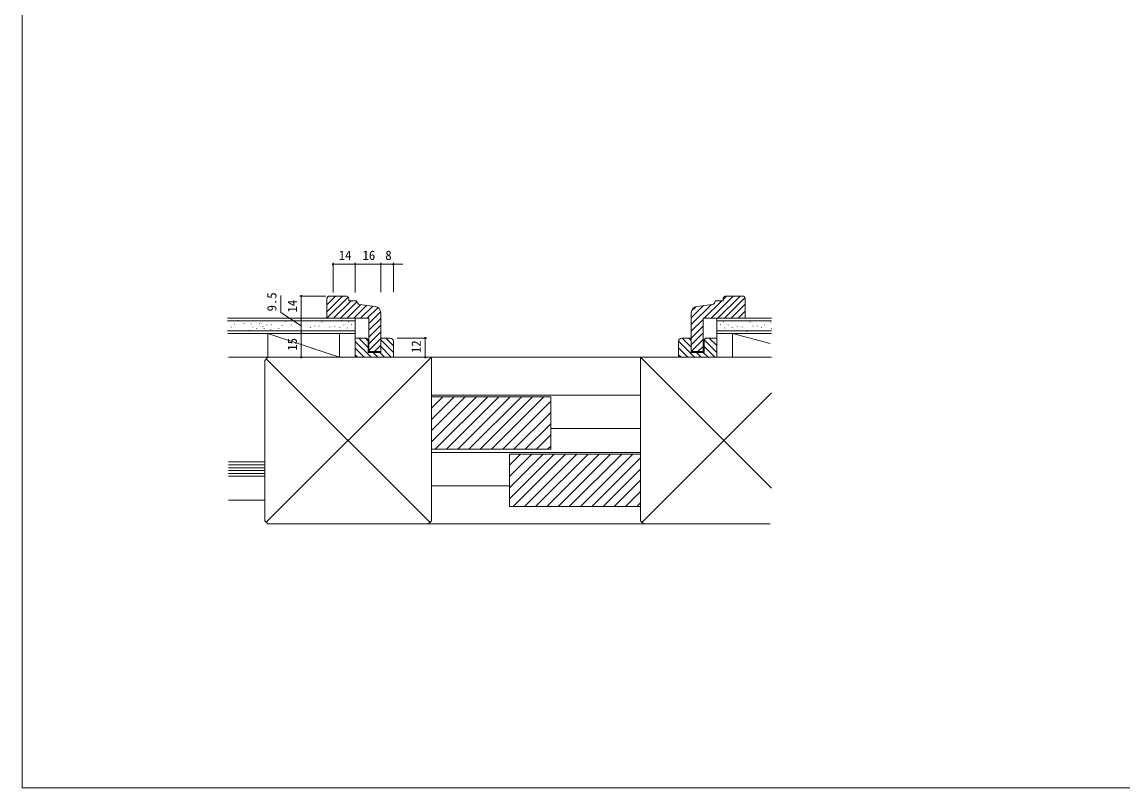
# Model space of a CAD drawing. Units: millimetres, scale not verified. Extents: x -1682 to -296, y -1188 to 1055.
# Drawn here: x -1682 to -989, y -1188 to -706 of the extents above; entities that cross this region are included whole.
import ezdxf
from ezdxf.enums import TextEntityAlignment as Align

# ---------------------------------------------------------------- set-up
doc = ezdxf.new("R2010")
doc.units = ezdxf.units.MM
doc.header["$LTSCALE"] = 4
for name, color, linetype, lineweight in [('0-2_YKK_ZWAK', 7, 'Continuous', 9), ('0-3_YKK_D', 6, 'Continuous', 9), ('0-4_YKK_11', 7, 'Continuous', 9), ('0-5_YSS_K', 3, 'Continuous', 9), ('0-6_YKK_12', 2, 'Continuous', 9)]:
    doc.layers.add(name, color=color, linetype=linetype, lineweight=lineweight)
doc.styles.add('ＭＳ ゴシック', font='')
doc.styles.get('ＭＳ ゴシック').set_extended_font_data('MS Gothic')

msp = doc.modelspace()

# ---------------------------------------------------------------- linework, layer by layer
at = {"layer": '0-2_YKK_ZWAK'}
for p, q in [((-1682, -1188), (-1682, 996)), ((-296, -1188), (-1682, -1188))]:
    msp.add_line(p, q, dxfattribs=at)
at = {"layer": '0-3_YKK_D'}
for p, q in [((-1486.222, -875.854), (-1486.222, -857.176)), ((-1485.372, -858.176), (-1484.522, -858.176)), ((-1484.522, -858.176), (-1473.922, -858.176)), ((-1473.072, -858.176), (-1473.922, -858.176)), ((-1472.222, -875.834), (-1472.222, -857.176)), ((-1472.222, -875.834), (-1472.222, -857.176)), ((-1471.372, -858.176), (-1470.522, -858.176)), ((-1470.522, -858.176), (-1457.922, -858.176)), ((-1457.072, -858.176), (-1457.922, -858.176)), ((-1456.222, -875.811), (-1456.222, -857.176)), ((-1456.222, -875.811), (-1456.222, -857.176)), ((-1455.372, -858.176), (-1454.522, -858.176)), ((-1454.522, -858.176), (-1449.922, -858.176)), ((-1449.072, -858.176), (-1449.922, -858.176)), ((-1448.222, -875.8), (-1448.222, -857.176)), ((-1448.222, -858.176), (-1442.222, -858.176)), ((-1519.09, -888.52), (-1519.09, -877.846)), ((-1490.803, -878.176), (-1507.222, -878.176)), ((-1506.222, -879.026), (-1506.222, -879.876)), ((-1506.222, -879.876), (-1506.222, -890.476)), ((-1506.222, -896.926), (-1519.09, -888.52)), ((-1506.222, -891.326), (-1506.222, -890.476)), ((-1506.222, -893.026), (-1506.222, -893.876)), ((-1506.222, -899.976), (-1506.222, -893.876)), ((-1506.222, -900.826), (-1506.222, -899.976)), ((-1506.222, -902.526), (-1506.222, -903.376)), ((-1506.222, -903.376), (-1506.222, -914.976)), ((-1445.781, -904.676), (-1427.222, -904.676)), ((-1428.222, -905.526), (-1428.222, -906.376)), ((-1428.222, -906.376), (-1428.222, -914.976)), ((-1506.222, -915.826), (-1506.222, -914.976)), ((-1445.235, -916.676), (-1427.222, -916.676)), ((-1428.222, -915.826), (-1428.222, -914.976))]:
    msp.add_line(p, q, dxfattribs=at)
for centre, start, end in [((-1486.222, -858.176), 0, 180), ((-1486.222, -858.176), 180, 0), ((-1472.222, -858.176), 0, 180), ((-1472.222, -858.176), 0, 180), ((-1472.222, -858.176), 180, 0), ((-1472.222, -858.176), 180, 0), ((-1456.222, -858.176), 0, 180), ((-1456.222, -858.176), 0, 180), ((-1456.222, -858.176), 180, 0), ((-1456.222, -858.176), 180, 0), ((-1448.222, -858.176), 0, 180), ((-1448.222, -858.176), 180, 0), ((-1506.222, -878.176), 90, 270), ((-1506.222, -878.176), 270, 90), ((-1506.222, -892.176), 90, 270), ((-1506.222, -892.176), 90, 270), ((-1506.222, -892.176), 270, 90), ((-1506.222, -892.176), 270, 90), ((-1506.222, -901.676), 90, 270), ((-1506.222, -901.676), 90, 270), ((-1506.222, -901.676), 270, 90), ((-1506.222, -901.676), 270, 90), ((-1428.222, -904.676), 90, 270), ((-1428.222, -904.676), 270, 90), ((-1506.222, -916.676), 90, 270), ((-1506.222, -916.676), 270, 90), ((-1428.222, -916.676), 90, 270), ((-1428.222, -916.676), 270, 90)]:
    msp.add_arc(centre, 0.425, start, end, dxfattribs=at)
at = {"layer": '0-4_YKK_11'}
for p, q in [((-1490.222, -888.04), (-1480.358, -878.176)), ((-1490.222, -883.797), (-1484.601, -878.176)), ((-1490.115, -892.176), (-1476.755, -878.816)), ((-1490.064, -879.396), (-1489.001, -878.334)), ((-1478.222, -878.176), (-1488.222, -878.176)), ((-1248.285, -892.176), (-1234.285, -878.176)), ((-1244.042, -892.176), (-1230.042, -878.176)), ((-1240.722, -880.37), (-1238.527, -878.176)), ((-1239.799, -892.176), (-1226.924, -879.3)), ((-1238.722, -878.176), (-1228.722, -878.176)), ((-1490.222, -880.176), (-1490.222, -892.176)), ((-1485.873, -892.176), (-1474.873, -881.176)), ((-1481.63, -892.176), (-1471.196, -881.742)), ((-1477.387, -892.176), (-1468.721, -883.509)), ((-1473.145, -892.176), (-1464.977, -884.008)), ((-1459.693, -884.713), (-1469.486, -883.407)), ((-1468.902, -892.176), (-1461.234, -884.508)), ((-1464.659, -892.176), (-1457.903, -885.419)), ((-1260.722, -896.128), (-1248.085, -883.491)), ((-1260.722, -891.885), (-1252.981, -884.144)), ((-1260.528, -887.449), (-1257.951, -884.871)), ((-1257.251, -884.713), (-1247.458, -883.407)), ((-1252.527, -892.176), (-1241.527, -881.176)), ((-1235.557, -892.176), (-1226.722, -883.341)), ((-1226.722, -880.176), (-1226.722, -892.176)), ((-1490.222, -892.176), (-1463.722, -892.176)), ((-1463.722, -895.481), (-1456.274, -888.033)), ((-1463.722, -892.176), (-1463.722, -913.176)), ((-1463.722, -899.724), (-1456.222, -892.224)), ((-1456.222, -913.176), (-1456.222, -888.678)), ((-1260.722, -913.176), (-1260.722, -888.678)), ((-1260.722, -900.37), (-1253.222, -892.87)), ((-1253.222, -892.176), (-1253.222, -913.176)), ((-1226.722, -892.176), (-1253.222, -892.176)), ((-1231.314, -892.176), (-1226.722, -887.583)), ((-1227.072, -892.176), (-1226.722, -891.826)), ((-1463.722, -903.966), (-1456.222, -896.466)), ((-1463.722, -908.209), (-1456.222, -900.709)), ((-1260.722, -904.613), (-1253.222, -897.113)), ((-1472.222, -906.765), (-1462.311, -916.676)), ((-1470.068, -904.676), (-1464.222, -910.522)), ((-1465.826, -904.676), (-1464.222, -906.28)), ((-1463.722, -912.451), (-1456.222, -904.951)), ((-1456.222, -905.795), (-1448.222, -913.794)), ((-1453.098, -904.676), (-1448.222, -909.552)), ((-1448.222, -906.676), (-1448.222, -916.676)), ((-1268.722, -906.676), (-1268.722, -916.676)), ((-1268.721, -906.619), (-1258.664, -916.676)), ((-1266.422, -904.676), (-1260.722, -910.376)), ((-1262.179, -904.676), (-1260.722, -906.133)), ((-1260.722, -908.856), (-1253.222, -901.356)), ((-1260.722, -913.098), (-1253.222, -905.598)), ((-1252.708, -905.662), (-1244.722, -913.648)), ((-1244.722, -904.676), (-1251.722, -904.676)), ((-1249.451, -904.676), (-1244.722, -909.405)), ((-1245.208, -904.676), (-1244.722, -905.162)), ((-1244.722, -916.676), (-1244.722, -904.676)), ((-1472.222, -911.008), (-1466.554, -916.676)), ((-1464.222, -913.676), (-1456.222, -913.676)), ((-1463.722, -913.176), (-1456.222, -913.176)), ((-1461.068, -913.676), (-1458.068, -916.676)), ((-1460.204, -913.176), (-1456.222, -909.194)), ((-1456.826, -913.676), (-1453.826, -916.676)), ((-1456.222, -910.037), (-1449.583, -916.676)), ((-1268.722, -910.861), (-1262.907, -916.676)), ((-1253.222, -913.176), (-1260.722, -913.176)), ((-1252.722, -913.676), (-1260.722, -913.676)), ((-1257.422, -913.676), (-1254.422, -916.676)), ((-1256.557, -913.176), (-1253.222, -909.841)), ((-1253.179, -913.676), (-1250.179, -916.676)), ((-1252.722, -909.89), (-1245.936, -916.676)), ((-1472.222, -915.25), (-1470.796, -916.676)), ((-1448.222, -916.676), (-1472.222, -916.676)), ((-1268.722, -915.104), (-1267.15, -916.676)), ((-1268.722, -916.676), (-1244.722, -916.676))]:
    msp.add_line(p, q, dxfattribs=at)
for points in [[(-1471.222, -881.425), (-1471.222, -881.176), (-1476.222, -881.176), (-1476.222, -880.176)], [(-1245.722, -881.425), (-1245.722, -881.176), (-1240.722, -881.176), (-1240.722, -880.176)], [(-1472.222, -916.676), (-1472.222, -904.676), (-1465.222, -904.676), (-1464.222, -905.676), (-1464.222, -913.676)], [(-1456.222, -913.676), (-1456.222, -904.676), (-1450.222, -904.676)], [(-1260.722, -913.676), (-1260.722, -904.676), (-1266.722, -904.676)], [(-1251.722, -904.676), (-1252.722, -905.676), (-1252.722, -913.676)]]:
    msp.add_lwpolyline(points, dxfattribs=at)
for centre, radius, start, end in [((-1488.222, -880.176), 2, 90, 179.99998), ((-1478.222, -880.176), 2, 0, 89.99998), ((-1238.722, -880.176), 2, 90, 179.99998), ((-1228.722, -880.176), 2, 0, 89.99998), ((-1469.222, -881.425), 2, 179.99998, 262.40536), ((-1460.222, -888.678), 4, 359.99998, 82.40535), ((-1256.722, -888.678), 4, 97.59464, 180), ((-1247.722, -881.425), 2, 277.59462, 0), ((-1450.222, -906.676), 2, 0, 89.99998), ((-1266.722, -906.676), 2, 90, 179.99998)]:
    msp.add_arc(centre, radius, start, end, dxfattribs=at)
at = {"layer": '0-5_YSS_K'}
for p, q in [((-1552.696, -892.176), (-1486.222, -892.176)), ((-1495.655, -893.676), (-1552.696, -893.676)), ((-1545.926, -893.5), (-1545.926, -893.3)), ((-1536.022, -893.863), (-1536.022, -893.663)), ((-1523.392, -893.772), (-1523.392, -893.572)), ((-1472.222, -893.676), (-1500.329, -893.676)), ((-1485.259, -894.01), (-1485.259, -893.81)), ((-1480.806, -893.555), (-1480.806, -893.355)), ((-1472.222, -904.676), (-1472.222, -892.176)), ((-1244.722, -904.676), (-1244.722, -892.176)), ((-1244.722, -893.676), (-1210.222, -893.676)), ((-1231.685, -894.01), (-1231.685, -893.81)), ((-1210.222, -892.176), (-1230.722, -892.176)), ((-1552.696, -900.176), (-1495.655, -900.176)), ((-1550.352, -897.75), (-1550.352, -897.55)), ((-1548.333, -895.955), (-1548.333, -895.755)), ((-1545.306, -899.544), (-1545.306, -899.344)), ((-1542.39, -895.619), (-1542.39, -895.419)), ((-1538.801, -899.88), (-1538.801, -899.68)), ((-1537.792, -895.955), (-1537.792, -895.755)), ((-1536.783, -897.75), (-1536.783, -897.55)), ((-1534.428, -898.759), (-1534.428, -898.559)), ((-1532.521, -895.619), (-1532.521, -895.419)), ((-1530.503, -897.301), (-1530.503, -897.101)), ((-1529.493, -898.759), (-1529.493, -898.559)), ((-1527.811, -896.404), (-1527.811, -896.204)), ((-1525.456, -899.207), (-1525.456, -899.007)), ((-1525.12, -896.292), (-1525.12, -896.092)), ((-1520.306, -898.532), (-1520.306, -898.332)), ((-1518.287, -896.738), (-1518.287, -896.538)), ((-1515.879, -894.282), (-1515.879, -894.082)), ((-1512.343, -896.401), (-1512.343, -896.201)), ((-1500.456, -898.083), (-1500.456, -897.883)), ((-1500.329, -900.176), (-1472.222, -900.176)), ((-1499.447, -899.541), (-1499.447, -899.341)), ((-1497.765, -897.186), (-1497.765, -896.986)), ((-1495.41, -899.99), (-1495.41, -899.79)), ((-1495.074, -897.074), (-1495.074, -896.874)), ((-1493.345, -894.555), (-1493.345, -894.355)), ((-1488.233, -897.747), (-1488.233, -897.547)), ((-1485.093, -897.635), (-1485.093, -897.435)), ((-1481.953, -897.971), (-1481.953, -897.771)), ((-1479.486, -896.513), (-1479.486, -896.313)), ((-1477.355, -898.42), (-1477.355, -898.22)), ((-1476.536, -894.646), (-1476.536, -894.446)), ((-1475.561, -899.99), (-1475.561, -899.79)), ((-1474.551, -896.177), (-1474.551, -895.977)), ((-1472.222, -896.676), (-1472.222, -894.176)), ((-1244.722, -894.176), (-1244.722, -896.676)), ((-1210.222, -900.176), (-1244.722, -900.176)), ((-1242.392, -896.177), (-1242.392, -895.977)), ((-1241.383, -899.99), (-1241.383, -899.79)), ((-1240.408, -894.646), (-1240.408, -894.446)), ((-1239.589, -898.42), (-1239.589, -898.22)), ((-1237.458, -896.513), (-1237.458, -896.313)), ((-1234.991, -897.971), (-1234.991, -897.771)), ((-1234.318, -900.326), (-1234.318, -900.126)), ((-1231.851, -897.635), (-1231.851, -897.435)), ((-1228.711, -897.747), (-1228.711, -897.547)), ((-1225.795, -900.775), (-1225.795, -900.575)), ((-1223.598, -894.555), (-1223.598, -894.355)), ((-1221.87, -897.074), (-1221.87, -896.874)), ((-1221.534, -899.99), (-1221.534, -899.79)), ((-1219.179, -897.186), (-1219.179, -896.986)), ((-1217.497, -899.541), (-1217.497, -899.341)), ((-1216.487, -898.083), (-1216.487, -897.883)), ((-1214.469, -896.401), (-1214.469, -896.201)), ((-1212.562, -899.541), (-1212.562, -899.341)), ((-1210.968, -894.646), (-1210.968, -894.446)), ((-1210.207, -898.532), (-1210.207, -898.332)), ((-1472.222, -901.676), (-1552.545, -901.676)), ((-1527.222, -916.676), (-1527.222, -901.676)), ((-1527.222, -901.676), (-1497.399, -911.617)), ((-1472.222, -901.676), (-1521.424, -901.676)), ((-1482.222, -916.676), (-1482.222, -901.676)), ((-1244.722, -901.676), (-1210.222, -901.676)), ((-1244.722, -901.676), (-1210.222, -901.676)), ((-1234.722, -916.676), (-1234.722, -901.676)), ((-1234.722, -901.676), (-1211.057, -908.017)), ((-1499.492, -910.919), (-1482.222, -916.676)), ((-1551.959, -916.676), (-1529.222, -916.676)), ((-1529.222, -918.676), (-1527.222, -916.676)), ((-1529.222, -916.676), (-1426.222, -916.676)), ((-1529.222, -1019.676), (-1529.222, -918.676)), ((-1528.222, -1020.676), (-1424.222, -916.676)), ((-1528.222, -917.676), (-1425.222, -1020.676)), ((-1426.222, -916.676), (-1290.722, -916.676)), ((-1424.222, -916.676), (-1424.222, -1019.676)), ((-1292.722, -916.676), (-1210.222, -999.176)), ((-1292.722, -1019.676), (-1292.722, -916.676)), ((-1290.722, -916.676), (-1210.222, -916.676)), ((-1291.722, -1020.676), (-1210.222, -939.176)), ((-1529.222, -982.676), (-1552.02, -982.676)), ((-1529.222, -984.476), (-1552.02, -984.476)), ((-1529.222, -986.276), (-1552.02, -986.276)), ((-1529.222, -988.076), (-1552.02, -988.076)), ((-1529.222, -989.876), (-1552.02, -989.876)), ((-1552.02, -991.676), (-1529.222, -991.676)), ((-1529.222, -1006.676), (-1552.02, -1006.676)), ((-1527.222, -1021.676), (-1529.222, -1019.676)), ((-1426.222, -1021.676), (-1527.222, -1021.676)), ((-1424.222, -1019.676), (-1426.222, -1021.676)), ((-1426.222, -1021.676), (-1290.722, -1021.676)), ((-1290.722, -1021.676), (-1292.722, -1019.676)), ((-1211.112, -1021.676), (-1290.722, -1021.676))]:
    msp.add_line(p, q, dxfattribs=at)
at = {"layer": '0-6_YKK_12'}
for p, q in [((-1292.722, -940.676), (-1424.222, -940.676)), ((-1424.222, -941.676), (-1349.222, -941.676)), ((-1395.938, -941.676), (-1424.222, -969.96)), ((-1410.08, -941.676), (-1424.222, -955.818)), ((-1417.151, -941.676), (-1424.222, -948.747)), ((-1403.009, -941.676), (-1424.222, -962.889)), ((-1388.867, -941.676), (-1421.866, -974.676)), ((-1381.795, -941.676), (-1414.795, -974.676)), ((-1374.724, -941.676), (-1407.724, -974.676)), ((-1367.653, -941.676), (-1400.653, -974.676)), ((-1360.582, -941.676), (-1393.582, -974.676)), ((-1353.511, -941.676), (-1386.511, -974.676)), ((-1349.222, -941.676), (-1349.222, -974.676)), ((-1424.222, -978.676), (-1424.222, -945.676)), ((-1349.222, -944.458), (-1379.44, -974.676)), ((-1349.222, -951.529), (-1372.369, -974.676)), ((-1349.222, -958.6), (-1365.298, -974.676)), ((-1292.722, -961.676), (-1349.222, -961.676)), ((-1424.222, -997.676), (-1424.222, -964.676)), ((-1349.222, -965.671), (-1358.227, -974.676)), ((-1349.222, -974.676), (-1424.222, -974.676)), ((-1292.722, -976.676), (-1424.222, -976.676)), ((-1349.222, -972.742), (-1351.156, -974.676)), ((-1368.151, -977.676), (-1375.222, -984.747)), ((-1375.222, -977.676), (-1375.222, -1010.676)), ((-1354.009, -977.676), (-1375.222, -998.889)), ((-1346.938, -977.676), (-1375.222, -1005.96)), ((-1361.08, -977.676), (-1375.222, -991.818)), ((-1292.722, -977.676), (-1375.222, -977.676)), ((-1339.867, -977.676), (-1372.867, -1010.676)), ((-1332.795, -977.676), (-1365.795, -1010.676)), ((-1325.724, -977.676), (-1358.724, -1010.676)), ((-1318.653, -977.676), (-1351.653, -1010.676)), ((-1311.582, -977.676), (-1344.582, -1010.676)), ((-1304.511, -977.676), (-1337.511, -1010.676)), ((-1297.44, -977.676), (-1330.44, -1010.676)), ((-1292.722, -980.029), (-1323.369, -1010.676)), ((-1292.722, -987.1), (-1316.298, -1010.676)), ((-1375.222, -997.676), (-1424.222, -997.676)), ((-1292.722, -994.171), (-1309.227, -1010.676)), ((-1292.722, -1001.242), (-1302.156, -1010.676)), ((-1375.222, -1010.676), (-1292.722, -1010.676)), ((-1292.722, -1008.313), (-1295.085, -1010.676))]:
    msp.add_line(p, q, dxfattribs=at)

# ---------------------------------------------------------------- texts
at = {"layer": '0-3_YKK_D', "color": 4, "style": 'ＭＳ ゴシック'}
for s, p in [('14', (-1482.634, -857.176)), ('16', (-1467.634, -857.176)), ('8', (-1453.334, -857.176))]:
    msp.add_text(s, height=5.865, dxfattribs=at).set_placement(p, align=Align.BOTTOM_LEFT)
for s, p in [('9.5', (-1520.09, -887.837)), ('14', (-1507.222, -888.558)), ('15', (-1507.222, -912.558)), ('12', (-1429.222, -914.058))]:
    msp.add_text(s, height=5.865, rotation=90, dxfattribs=at).set_placement(p, align=Align.BOTTOM_LEFT)

doc.saveas('drawing.dxf')
